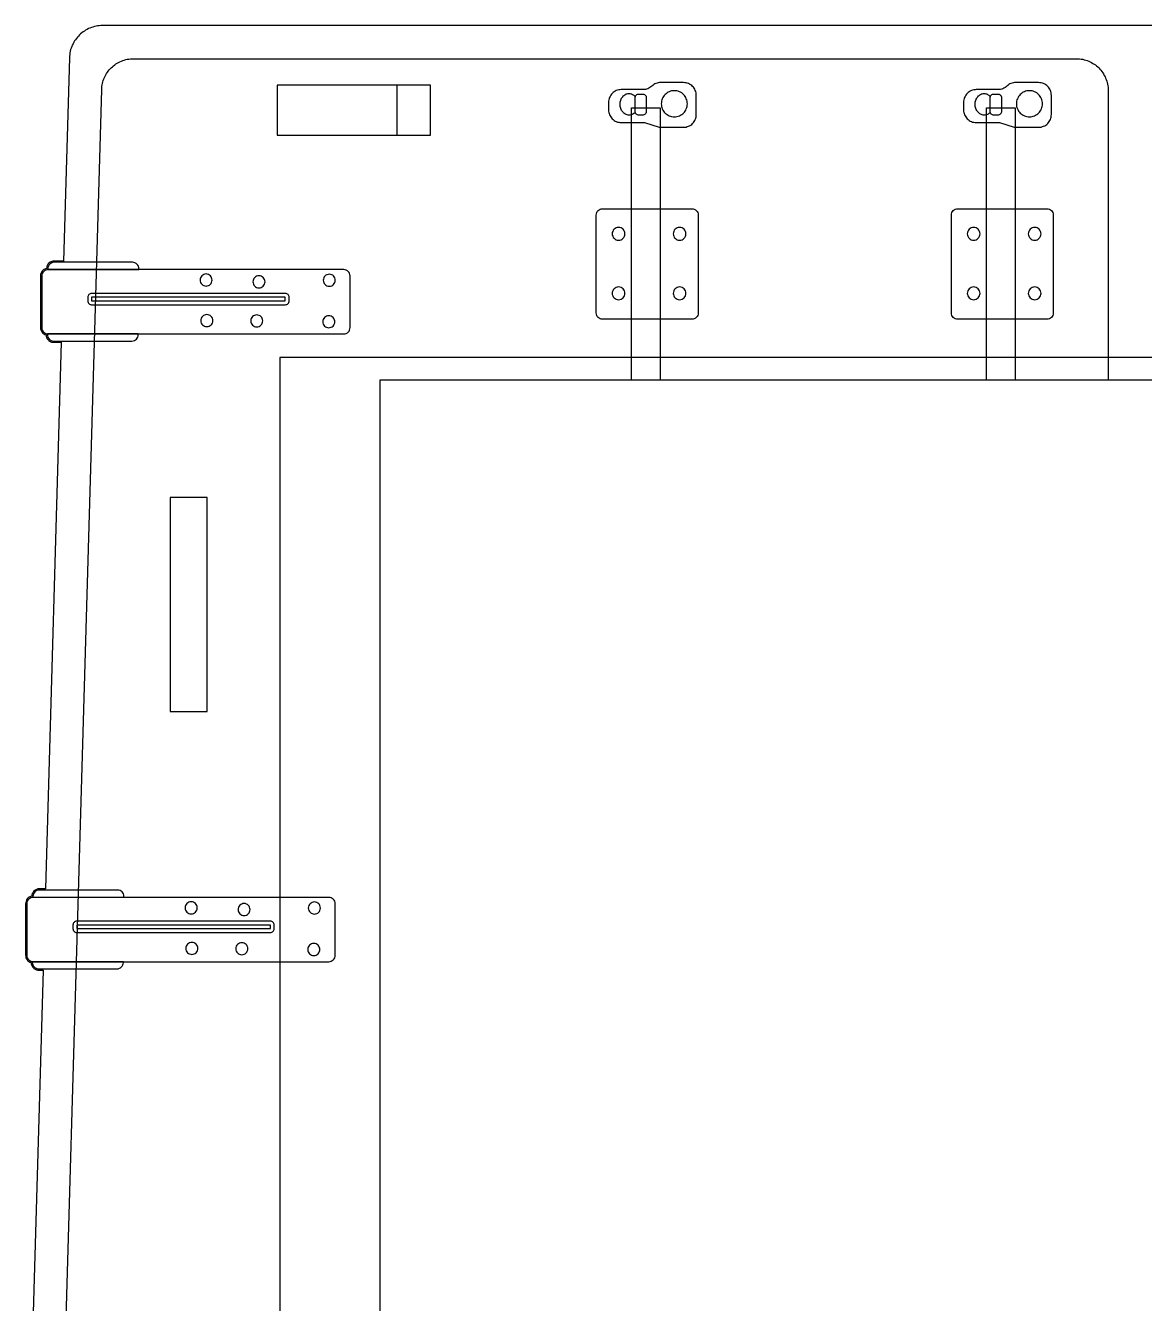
# Model space of a CAD drawing. Extents: x -295 to 296, y -191 to 193.
# Drawn here: x -291.9 to -168.9, y 26 to 166.5 of the extents above; entities that cross this region are included whole.
import ezdxf

# ---------------------------------------------------------------- set-up
doc = ezdxf.new("R2010")
doc.units = 0
doc.layers.add('레이어_1', color=18, linetype='CONTINUOUS')
doc.layers.add('레이어_2', color=1, linetype='CONTINUOUS')

msp = doc.modelspace()

# ---------------------------------------------------------------- linework, layer by layer
at = {"layer": '레이어_1'}
for points in [[(-164.95, 166.48), (-168.94, 166.48), (-172.93, 166.48), (-283.4, 166.48), (-283.59, 166.48), (-283.77, 166.46), (-283.95, 166.44), (-284.12, 166.41), (-284.3, 166.37), (-284.47, 166.32), (-284.63, 166.27), (-284.79, 166.21), (-284.95, 166.14), (-285.11, 166.06), (-285.26, 165.97), (-285.4, 165.88), (-285.55, 165.78), (-285.68, 165.68), (-285.81, 165.57), (-285.94, 165.45), (-286.06, 165.33), (-286.17, 165.2), (-286.28, 165.07), (-286.38, 164.93), (-286.48, 164.79), (-286.57, 164.64), (-286.65, 164.49), (-286.73, 164.33), (-286.79, 164.17), (-286.85, 164), (-286.91, 163.84), (-286.95, 163.66), (-286.99, 163.49), (-287.01, 163.31), (-287.03, 163.13), (-287.04, 162.95), (-287.69, 140.6), (-288.71, 140.6), (-288.8, 140.59), (-288.88, 140.58), (-288.96, 140.56), (-289.03, 140.53), (-289.1, 140.5), (-289.17, 140.46), (-289.3, 140.36), (-289.4, 140.24), (-289.44, 140.17), (-289.48, 140.1), (-289.51, 140.03), (-289.53, 139.95), (-289.54, 139.87), (-289.55, 139.78), (-289.69, 139.74), (-289.82, 139.68), (-289.93, 139.59), (-290.03, 139.49), (-290.11, 139.37), (-290.17, 139.25), (-290.21, 139.11), (-290.22, 138.96), (-290.22, 133.3), (-290.21, 133.16), (-290.17, 133.03), (-290.12, 132.9), (-290.05, 132.79), (-289.96, 132.69), (-289.86, 132.61), (-289.74, 132.54), (-289.61, 132.49), (-289.61, 132.4), (-289.59, 132.32), (-289.57, 132.24), (-289.54, 132.17), (-289.51, 132.1), (-289.46, 132.03), (-289.36, 131.91), (-289.3, 131.85), (-289.24, 131.81), (-289.17, 131.77), (-289.1, 131.73), (-289.02, 131.7), (-288.94, 131.68), (-288.86, 131.67), (-288.77, 131.67), (-287.95, 131.67), (-289.68, 71.61), (-290.35, 71.61), (-290.44, 71.6), (-290.52, 71.59), (-290.6, 71.57), (-290.67, 71.54), (-290.75, 71.51), (-290.82, 71.47), (-290.94, 71.37), (-291.04, 71.25), (-291.08, 71.18), (-291.12, 71.11), (-291.15, 71.03), (-291.17, 70.96), (-291.19, 70.88), (-291.19, 70.79), (-291.33, 70.75), (-291.46, 70.68), (-291.58, 70.6), (-291.67, 70.5), (-291.75, 70.38), (-291.81, 70.25), (-291.85, 70.12), (-291.86, 69.97), (-291.86, 64.3), (-291.85, 64.17), (-291.82, 64.03), (-291.76, 63.91), (-291.69, 63.8), (-291.6, 63.7), (-291.5, 63.61), (-291.38, 63.55), (-291.25, 63.5), (-291.25, 63.41), (-291.23, 63.33), (-291.21, 63.25), (-291.18, 63.18), (-291.15, 63.1), (-291.11, 63.04), (-291, 62.91), (-290.94, 62.86), (-290.88, 62.81), (-290.81, 62.77), (-290.74, 62.74), (-290.66, 62.71), (-290.58, 62.69), (-290.5, 62.68), (-290.42, 62.67), (-289.94, 62.67), (-291.39, 12.47)], [(-290.18, -71.5), (-283.5, 159.44), (-283.49, 159.62), (-283.47, 159.79), (-283.45, 159.96), (-283.41, 160.13), (-283.37, 160.3), (-283.32, 160.46), (-283.26, 160.62), (-283.2, 160.77), (-283.13, 160.92), (-283.05, 161.07), (-282.96, 161.21), (-282.87, 161.35), (-282.77, 161.48), (-282.67, 161.61), (-282.56, 161.73), (-282.44, 161.85), (-282.32, 161.96), (-282.19, 162.07), (-282.06, 162.17), (-281.93, 162.27), (-281.79, 162.35), (-281.64, 162.43), (-281.49, 162.51), (-281.34, 162.58), (-281.18, 162.64), (-281.02, 162.69), (-280.86, 162.74), (-280.69, 162.77), (-280.53, 162.8), (-280.35, 162.82), (-280.18, 162.84), (-280, 162.84), (-176.43, 162.84), (-176.25, 162.84), (-176.07, 162.82), (-175.89, 162.8), (-175.72, 162.77), (-175.55, 162.73), (-175.38, 162.68), (-175.22, 162.63), (-175.06, 162.57), (-174.91, 162.5), (-174.76, 162.42), (-174.61, 162.33), (-174.47, 162.24), (-174.33, 162.15), (-174.2, 162.04), (-174.07, 161.93), (-173.95, 161.82), (-173.83, 161.69), (-173.72, 161.57), (-173.62, 161.44), (-173.52, 161.3), (-173.43, 161.16), (-173.35, 161.01), (-173.27, 160.86), (-173.2, 160.7), (-173.14, 160.55), (-173.08, 160.38), (-173.04, 160.22), (-173, 160.05), (-172.97, 159.87), (-172.94, 159.7), (-172.93, 159.52), (-172.93, 159.34), (-172.93, 127.5)]]:
    msp.add_lwpolyline(points, dxfattribs=at)
for points in [[(-252.94, 22.5), (-84.94, 22.5), (-84.94, 127.5), (-252.94, 127.5)], [(-275.97, 114.61), (-275.97, 91.09), (-271.91, 91.09), (-271.91, 114.61)]]:
    msp.add_lwpolyline(points, close=True, dxfattribs=at)
at = {"layer": '레이어_2'}
for points in [[(-227.82, 158.04), (-227.82, 157.22), (-227.81, 157.08), (-227.79, 156.94), (-227.76, 156.8), (-227.71, 156.67), (-227.65, 156.55), (-227.58, 156.44), (-227.5, 156.33), (-227.41, 156.23), (-227.31, 156.14), (-227.2, 156.06), (-227.09, 155.99), (-226.97, 155.93), (-226.84, 155.88), (-226.7, 155.85), (-226.56, 155.83), (-226.42, 155.82), (-223.88, 155.82), (-223.07, 155.56), (-222.26, 155.3), (-219.57, 155.3), (-219.43, 155.31), (-219.29, 155.33), (-219.16, 155.37), (-219.03, 155.41), (-218.91, 155.47), (-218.79, 155.54), (-218.68, 155.62), (-218.58, 155.71), (-218.49, 155.81), (-218.41, 155.92), (-218.34, 156.04), (-218.28, 156.16), (-218.24, 156.29), (-218.2, 156.42), (-218.18, 156.56), (-218.17, 156.7), (-218.17, 158.81), (-218.18, 158.96), (-218.2, 159.09), (-218.24, 159.23), (-218.28, 159.36), (-218.34, 159.48), (-218.41, 159.59), (-218.49, 159.7), (-218.58, 159.8), (-218.68, 159.89), (-218.79, 159.97), (-218.91, 160.04), (-219.03, 160.1), (-219.16, 160.15), (-219.29, 160.18), (-219.43, 160.2), (-219.57, 160.21), (-222.09, 160.21), (-222.09, 160.21), (-222.22, 160.21), (-222.36, 160.19), (-222.49, 160.16), (-222.61, 160.11), (-222.73, 160.06), (-222.85, 159.99), (-222.95, 159.91), (-223.06, 159.82), (-223.16, 159.74), (-223.27, 159.66), (-223.38, 159.59), (-223.5, 159.54), (-223.63, 159.49), (-223.76, 159.46), (-223.89, 159.44), (-224.02, 159.44), (-226.42, 159.44), (-226.56, 159.43), (-226.7, 159.41), (-226.84, 159.37), (-226.97, 159.33), (-227.09, 159.27), (-227.2, 159.2), (-227.31, 159.12), (-227.41, 159.03), (-227.5, 158.93), (-227.58, 158.82), (-227.65, 158.7), (-227.71, 158.58), (-227.76, 158.45), (-227.79, 158.32), (-227.81, 158.18)], [(-188.81, 158.04), (-188.81, 157.22), (-188.8, 157.08), (-188.78, 156.94), (-188.74, 156.8), (-188.7, 156.67), (-188.64, 156.55), (-188.57, 156.44), (-188.49, 156.33), (-188.4, 156.23), (-188.3, 156.14), (-188.19, 156.06), (-188.07, 155.99), (-187.95, 155.93), (-187.82, 155.88), (-187.69, 155.85), (-187.55, 155.83), (-187.41, 155.82), (-184.86, 155.82), (-184.05, 155.56), (-183.24, 155.3), (-180.56, 155.3), (-180.42, 155.31), (-180.28, 155.33), (-180.15, 155.37), (-180.02, 155.41), (-179.89, 155.47), (-179.78, 155.54), (-179.67, 155.62), (-179.57, 155.71), (-179.48, 155.81), (-179.4, 155.92), (-179.33, 156.04), (-179.27, 156.16), (-179.22, 156.29), (-179.19, 156.42), (-179.17, 156.56), (-179.16, 156.7), (-179.16, 158.81), (-179.17, 158.96), (-179.19, 159.09), (-179.22, 159.23), (-179.27, 159.36), (-179.33, 159.48), (-179.4, 159.59), (-179.48, 159.7), (-179.57, 159.8), (-179.67, 159.89), (-179.78, 159.97), (-179.89, 160.04), (-180.02, 160.1), (-180.15, 160.15), (-180.28, 160.18), (-180.42, 160.2), (-180.56, 160.21), (-183.08, 160.21), (-183.08, 160.21), (-183.21, 160.21), (-183.34, 160.19), (-183.47, 160.16), (-183.6, 160.11), (-183.72, 160.06), (-183.83, 159.99), (-183.94, 159.91), (-184.04, 159.82), (-184.14, 159.74), (-184.25, 159.66), (-184.37, 159.59), (-184.49, 159.54), (-184.61, 159.49), (-184.74, 159.46), (-184.88, 159.44), (-185.01, 159.44), (-187.41, 159.44), (-187.55, 159.43), (-187.69, 159.41), (-187.82, 159.37), (-187.95, 159.33), (-188.07, 159.27), (-188.19, 159.2), (-188.3, 159.12), (-188.4, 159.03), (-188.49, 158.93), (-188.57, 158.82), (-188.64, 158.7), (-188.7, 158.58), (-188.74, 158.45), (-188.78, 158.32), (-188.8, 158.18)], [(-264.21, 154.42), (-247.39, 154.42), (-247.39, 159.94), (-264.21, 159.94)], [(-224.51, 158.92), (-224.6, 158.92), (-224.68, 158.89), (-224.75, 158.85), (-224.81, 158.8), (-224.86, 158.74), (-224.9, 158.67), (-224.93, 158.59), (-224.93, 158.5), (-224.93, 157.09), (-224.93, 157), (-224.9, 156.92), (-224.86, 156.85), (-224.81, 156.79), (-224.75, 156.74), (-224.68, 156.7), (-224.6, 156.68), (-224.51, 156.67), (-224.05, 156.67), (-223.97, 156.68), (-223.89, 156.7), (-223.81, 156.74), (-223.75, 156.79), (-223.7, 156.85), (-223.66, 156.92), (-223.64, 157), (-223.63, 157.09), (-223.63, 158.5), (-223.64, 158.59), (-223.66, 158.67), (-223.7, 158.74), (-223.75, 158.8), (-223.81, 158.85), (-223.89, 158.89), (-223.97, 158.92), (-224.05, 158.92)], [(-220.59, 159.32), (-220.73, 159.31), (-220.88, 159.29), (-221.01, 159.26), (-221.14, 159.21), (-221.27, 159.15), (-221.39, 159.08), (-221.5, 158.99), (-221.6, 158.9), (-221.69, 158.8), (-221.77, 158.69), (-221.85, 158.57), (-221.91, 158.44), (-221.96, 158.31), (-221.99, 158.18), (-222.01, 158.03), (-222.02, 157.89), (-222.01, 157.74), (-221.99, 157.6), (-221.96, 157.46), (-221.91, 157.33), (-221.85, 157.2), (-221.77, 157.09), (-221.69, 156.98), (-221.6, 156.87), (-221.5, 156.78), (-221.39, 156.7), (-221.27, 156.63), (-221.14, 156.57), (-221.01, 156.52), (-220.88, 156.48), (-220.73, 156.46), (-220.59, 156.45), (-220.44, 156.46), (-220.3, 156.48), (-220.16, 156.52), (-220.03, 156.57), (-219.9, 156.63), (-219.78, 156.7), (-219.67, 156.78), (-219.57, 156.87), (-219.48, 156.98), (-219.4, 157.09), (-219.33, 157.2), (-219.27, 157.33), (-219.22, 157.46), (-219.18, 157.6), (-219.16, 157.74), (-219.15, 157.89), (-219.16, 158.03), (-219.18, 158.18), (-219.22, 158.31), (-219.27, 158.44), (-219.33, 158.57), (-219.4, 158.69), (-219.48, 158.8), (-219.57, 158.9), (-219.67, 158.99), (-219.78, 159.08), (-219.9, 159.15), (-220.03, 159.21), (-220.16, 159.26), (-220.3, 159.29), (-220.44, 159.31)], [(-185.5, 158.92), (-185.59, 158.92), (-185.67, 158.89), (-185.74, 158.85), (-185.8, 158.8), (-185.85, 158.74), (-185.89, 158.67), (-185.91, 158.59), (-185.92, 158.5), (-185.92, 157.09), (-185.91, 157), (-185.89, 156.92), (-185.85, 156.85), (-185.8, 156.79), (-185.74, 156.74), (-185.67, 156.7), (-185.59, 156.68), (-185.5, 156.67), (-185.04, 156.67), (-184.95, 156.68), (-184.87, 156.7), (-184.8, 156.74), (-184.74, 156.79), (-184.69, 156.85), (-184.65, 156.92), (-184.62, 157), (-184.62, 157.09), (-184.62, 158.5), (-184.62, 158.59), (-184.65, 158.67), (-184.69, 158.74), (-184.74, 158.8), (-184.8, 158.85), (-184.87, 158.89), (-184.95, 158.92), (-185.04, 158.92)], [(-181.57, 159.32), (-181.72, 159.31), (-181.86, 159.29), (-182, 159.26), (-182.13, 159.21), (-182.26, 159.15), (-182.37, 159.08), (-182.48, 158.99), (-182.59, 158.9), (-182.68, 158.8), (-182.76, 158.69), (-182.83, 158.57), (-182.89, 158.44), (-182.94, 158.31), (-182.98, 158.18), (-183, 158.03), (-183.01, 157.89), (-183, 157.74), (-182.98, 157.6), (-182.94, 157.46), (-182.89, 157.33), (-182.83, 157.2), (-182.76, 157.09), (-182.68, 156.98), (-182.59, 156.87), (-182.48, 156.78), (-182.37, 156.7), (-182.26, 156.63), (-182.13, 156.57), (-182, 156.52), (-181.86, 156.48), (-181.72, 156.46), (-181.57, 156.45), (-181.43, 156.46), (-181.28, 156.48), (-181.15, 156.52), (-181.02, 156.57), (-180.89, 156.63), (-180.77, 156.7), (-180.66, 156.78), (-180.56, 156.87), (-180.47, 156.98), (-180.38, 157.09), (-180.31, 157.2), (-180.25, 157.33), (-180.2, 157.46), (-180.17, 157.6), (-180.15, 157.74), (-180.14, 157.89), (-180.15, 158.03), (-180.17, 158.18), (-180.2, 158.31), (-180.25, 158.44), (-180.31, 158.57), (-180.38, 158.69), (-180.47, 158.8), (-180.56, 158.9), (-180.66, 158.99), (-180.77, 159.08), (-180.89, 159.15), (-181.02, 159.21), (-181.15, 159.26), (-181.28, 159.29), (-181.43, 159.31)], [(-226.71, 144.29), (-226.85, 144.28), (-226.98, 144.24), (-227.1, 144.17), (-227.21, 144.09), (-227.29, 143.98), (-227.36, 143.86), (-227.4, 143.73), (-227.41, 143.59), (-227.4, 143.45), (-227.36, 143.32), (-227.29, 143.2), (-227.21, 143.1), (-227.1, 143.01), (-226.98, 142.95), (-226.85, 142.91), (-226.71, 142.89), (-226.57, 142.91), (-226.44, 142.95), (-226.32, 143.01), (-226.22, 143.1), (-226.13, 143.2), (-226.07, 143.32), (-226.03, 143.45), (-226.01, 143.59), (-226.03, 143.73), (-226.07, 143.86), (-226.13, 143.98), (-226.22, 144.09), (-226.32, 144.17), (-226.44, 144.24), (-226.57, 144.28)], [(-226.71, 144.29), (-226.85, 144.28), (-226.98, 144.24), (-227.1, 144.17), (-227.21, 144.09), (-227.29, 143.98), (-227.36, 143.86), (-227.4, 143.73), (-227.41, 143.59), (-227.4, 143.45), (-227.36, 143.32), (-227.29, 143.2), (-227.21, 143.1), (-227.1, 143.01), (-226.98, 142.95), (-226.85, 142.91), (-226.71, 142.89), (-226.57, 142.91), (-226.44, 142.95), (-226.32, 143.01), (-226.22, 143.1), (-226.13, 143.2), (-226.07, 143.32), (-226.03, 143.45), (-226.01, 143.59), (-226.03, 143.73), (-226.07, 143.86), (-226.13, 143.98), (-226.22, 144.09), (-226.32, 144.17), (-226.44, 144.24), (-226.57, 144.28)], [(-220.01, 144.29), (-220.15, 144.28), (-220.28, 144.24), (-220.4, 144.17), (-220.5, 144.09), (-220.59, 143.98), (-220.65, 143.86), (-220.69, 143.73), (-220.71, 143.59), (-220.69, 143.45), (-220.65, 143.32), (-220.59, 143.2), (-220.5, 143.1), (-220.4, 143.01), (-220.28, 142.95), (-220.15, 142.91), (-220.01, 142.89), (-219.87, 142.91), (-219.74, 142.95), (-219.62, 143.01), (-219.51, 143.1), (-219.43, 143.2), (-219.36, 143.32), (-219.32, 143.45), (-219.31, 143.59), (-219.32, 143.73), (-219.36, 143.86), (-219.43, 143.98), (-219.51, 144.09), (-219.62, 144.17), (-219.74, 144.24), (-219.87, 144.28)], [(-187.7, 144.29), (-187.84, 144.28), (-187.97, 144.24), (-188.09, 144.17), (-188.19, 144.09), (-188.28, 143.98), (-188.34, 143.86), (-188.38, 143.73), (-188.4, 143.59), (-188.38, 143.45), (-188.34, 143.32), (-188.28, 143.2), (-188.19, 143.1), (-188.09, 143.01), (-187.97, 142.95), (-187.84, 142.91), (-187.7, 142.89), (-187.56, 142.91), (-187.43, 142.95), (-187.31, 143.01), (-187.2, 143.1), (-187.12, 143.2), (-187.05, 143.32), (-187.01, 143.45), (-187, 143.59), (-187.01, 143.73), (-187.05, 143.86), (-187.12, 143.98), (-187.2, 144.09), (-187.31, 144.17), (-187.43, 144.24), (-187.56, 144.28)], [(-187.7, 144.29), (-187.84, 144.28), (-187.97, 144.24), (-188.09, 144.17), (-188.19, 144.09), (-188.28, 143.98), (-188.34, 143.86), (-188.38, 143.73), (-188.4, 143.59), (-188.38, 143.45), (-188.34, 143.32), (-188.28, 143.2), (-188.19, 143.1), (-188.09, 143.01), (-187.97, 142.95), (-187.84, 142.91), (-187.7, 142.89), (-187.56, 142.91), (-187.43, 142.95), (-187.31, 143.01), (-187.2, 143.1), (-187.12, 143.2), (-187.05, 143.32), (-187.01, 143.45), (-187, 143.59), (-187.01, 143.73), (-187.05, 143.86), (-187.12, 143.98), (-187.2, 144.09), (-187.31, 144.17), (-187.43, 144.24), (-187.56, 144.28)], [(-181, 144.29), (-181.14, 144.28), (-181.27, 144.24), (-181.39, 144.17), (-181.49, 144.09), (-181.58, 143.98), (-181.64, 143.86), (-181.68, 143.73), (-181.7, 143.59), (-181.68, 143.45), (-181.64, 143.32), (-181.58, 143.2), (-181.49, 143.1), (-181.39, 143.01), (-181.27, 142.95), (-181.14, 142.91), (-181, 142.89), (-180.85, 142.91), (-180.72, 142.95), (-180.6, 143.01), (-180.5, 143.1), (-180.42, 143.2), (-180.35, 143.32), (-180.31, 143.45), (-180.3, 143.59), (-180.31, 143.73), (-180.35, 143.86), (-180.42, 143.98), (-180.5, 144.09), (-180.6, 144.17), (-180.72, 144.24), (-180.85, 144.28)], [(-280.11, 140.46), (-288.71, 140.46), (-288.85, 140.44), (-288.98, 140.4), (-289.1, 140.34), (-289.21, 140.25), (-289.29, 140.15), (-289.36, 140.03), (-289.4, 139.9), (-289.41, 139.76), (-289.41, 139.67), (-279.41, 139.67), (-279.41, 139.76), (-279.43, 139.9), (-279.47, 140.03), (-279.53, 140.15), (-279.62, 140.25), (-279.72, 140.34), (-279.84, 140.4), (-279.97, 140.44)], [(-290.08, 133.3), (-290.06, 133.16), (-290.02, 133.02), (-289.96, 132.9), (-289.87, 132.8), (-289.77, 132.72), (-289.65, 132.65), (-289.52, 132.61), (-289.38, 132.6), (-256.9, 132.6), (-256.76, 132.61), (-256.63, 132.65), (-256.51, 132.72), (-256.41, 132.8), (-256.32, 132.9), (-256.26, 133.02), (-256.22, 133.16), (-256.2, 133.3), (-256.2, 138.96), (-256.22, 139.1), (-256.26, 139.23), (-256.32, 139.35), (-256.41, 139.46), (-256.51, 139.54), (-256.63, 139.61), (-256.76, 139.65), (-256.9, 139.66), (-289.38, 139.66), (-289.52, 139.65), (-289.65, 139.61), (-289.77, 139.54), (-289.87, 139.46), (-289.96, 139.35), (-290.02, 139.23), (-290.06, 139.1), (-290.08, 138.96)], [(-272.03, 139.18), (-272.16, 139.16), (-272.29, 139.12), (-272.4, 139.06), (-272.5, 138.98), (-272.58, 138.88), (-272.64, 138.77), (-272.68, 138.65), (-272.69, 138.51), (-272.68, 138.38), (-272.64, 138.26), (-272.58, 138.14), (-272.5, 138.05), (-272.4, 137.96), (-272.29, 137.9), (-272.16, 137.86), (-272.03, 137.85), (-271.9, 137.86), (-271.77, 137.9), (-271.66, 137.96), (-271.56, 138.05), (-271.48, 138.14), (-271.42, 138.26), (-271.38, 138.38), (-271.37, 138.51), (-271.38, 138.65), (-271.42, 138.77), (-271.48, 138.88), (-271.56, 138.98), (-271.66, 139.06), (-271.77, 139.12), (-271.9, 139.16)], [(-258.49, 139.15), (-258.62, 139.14), (-258.75, 139.1), (-258.86, 139.04), (-258.96, 138.96), (-259.04, 138.86), (-259.1, 138.75), (-259.14, 138.62), (-259.15, 138.49), (-259.14, 138.36), (-259.1, 138.23), (-259.04, 138.12), (-258.96, 138.02), (-258.86, 137.94), (-258.75, 137.88), (-258.62, 137.84), (-258.49, 137.83), (-258.36, 137.84), (-258.23, 137.88), (-258.12, 137.94), (-258.02, 138.02), (-257.94, 138.12), (-257.88, 138.23), (-257.84, 138.36), (-257.83, 138.49), (-257.84, 138.62), (-257.88, 138.75), (-257.94, 138.86), (-258.02, 138.96), (-258.12, 139.04), (-258.23, 139.1), (-258.36, 139.14)], [(-266.22, 138.98), (-266.35, 138.97), (-266.48, 138.93), (-266.59, 138.87), (-266.69, 138.79), (-266.77, 138.69), (-266.83, 138.58), (-266.87, 138.45), (-266.88, 138.32), (-266.87, 138.19), (-266.83, 138.06), (-266.77, 137.95), (-266.69, 137.85), (-266.59, 137.77), (-266.48, 137.71), (-266.35, 137.67), (-266.22, 137.66), (-266.08, 137.67), (-265.96, 137.71), (-265.85, 137.77), (-265.75, 137.85), (-265.67, 137.95), (-265.61, 138.06), (-265.57, 138.19), (-265.55, 138.32), (-265.57, 138.45), (-265.61, 138.58), (-265.67, 138.69), (-265.75, 138.79), (-265.85, 138.87), (-265.96, 138.93), (-266.08, 138.97)], [(-226.71, 137.75), (-226.85, 137.73), (-226.98, 137.69), (-227.1, 137.63), (-227.21, 137.54), (-227.29, 137.44), (-227.36, 137.32), (-227.4, 137.19), (-227.41, 137.05), (-227.4, 136.91), (-227.36, 136.77), (-227.29, 136.66), (-227.21, 136.55), (-227.1, 136.47), (-226.98, 136.4), (-226.85, 136.36), (-226.71, 136.35), (-226.57, 136.36), (-226.44, 136.4), (-226.32, 136.47), (-226.22, 136.55), (-226.13, 136.66), (-226.07, 136.77), (-226.03, 136.91), (-226.01, 137.05), (-226.03, 137.19), (-226.07, 137.32), (-226.13, 137.44), (-226.22, 137.54), (-226.32, 137.63), (-226.44, 137.69), (-226.57, 137.73)], [(-226.71, 137.75), (-226.85, 137.73), (-226.98, 137.69), (-227.1, 137.63), (-227.21, 137.54), (-227.29, 137.44), (-227.36, 137.32), (-227.4, 137.19), (-227.41, 137.05), (-227.4, 136.91), (-227.36, 136.77), (-227.29, 136.66), (-227.21, 136.55), (-227.1, 136.47), (-226.98, 136.4), (-226.85, 136.36), (-226.71, 136.35), (-226.57, 136.36), (-226.44, 136.4), (-226.32, 136.47), (-226.22, 136.55), (-226.13, 136.66), (-226.07, 136.77), (-226.03, 136.91), (-226.01, 137.05), (-226.03, 137.19), (-226.07, 137.32), (-226.13, 137.44), (-226.22, 137.54), (-226.32, 137.63), (-226.44, 137.69), (-226.57, 137.73)], [(-220.01, 137.75), (-220.15, 137.73), (-220.28, 137.69), (-220.4, 137.63), (-220.5, 137.54), (-220.59, 137.44), (-220.65, 137.32), (-220.69, 137.19), (-220.71, 137.05), (-220.69, 136.91), (-220.65, 136.77), (-220.59, 136.66), (-220.5, 136.55), (-220.4, 136.47), (-220.28, 136.4), (-220.15, 136.36), (-220.01, 136.35), (-219.87, 136.36), (-219.74, 136.4), (-219.62, 136.47), (-219.51, 136.55), (-219.43, 136.66), (-219.36, 136.77), (-219.32, 136.91), (-219.31, 137.05), (-219.32, 137.19), (-219.36, 137.32), (-219.43, 137.44), (-219.51, 137.54), (-219.62, 137.63), (-219.74, 137.69), (-219.87, 137.73)], [(-187.7, 137.75), (-187.84, 137.73), (-187.97, 137.69), (-188.09, 137.63), (-188.19, 137.54), (-188.28, 137.44), (-188.34, 137.32), (-188.38, 137.19), (-188.4, 137.05), (-188.38, 136.91), (-188.34, 136.77), (-188.28, 136.66), (-188.19, 136.55), (-188.09, 136.47), (-187.97, 136.4), (-187.84, 136.36), (-187.7, 136.35), (-187.56, 136.36), (-187.43, 136.4), (-187.31, 136.47), (-187.2, 136.55), (-187.12, 136.66), (-187.05, 136.77), (-187.01, 136.91), (-187, 137.05), (-187.01, 137.19), (-187.05, 137.32), (-187.12, 137.44), (-187.2, 137.54), (-187.31, 137.63), (-187.43, 137.69), (-187.56, 137.73)], [(-187.7, 137.75), (-187.84, 137.73), (-187.97, 137.69), (-188.09, 137.63), (-188.19, 137.54), (-188.28, 137.44), (-188.34, 137.32), (-188.38, 137.19), (-188.4, 137.05), (-188.38, 136.91), (-188.34, 136.77), (-188.28, 136.66), (-188.19, 136.55), (-188.09, 136.47), (-187.97, 136.4), (-187.84, 136.36), (-187.7, 136.35), (-187.56, 136.36), (-187.43, 136.4), (-187.31, 136.47), (-187.2, 136.55), (-187.12, 136.66), (-187.05, 136.77), (-187.01, 136.91), (-187, 137.05), (-187.01, 137.19), (-187.05, 137.32), (-187.12, 137.44), (-187.2, 137.54), (-187.31, 137.63), (-187.43, 137.69), (-187.56, 137.73)], [(-181, 137.75), (-181.14, 137.73), (-181.27, 137.69), (-181.39, 137.63), (-181.49, 137.54), (-181.58, 137.44), (-181.64, 137.32), (-181.68, 137.19), (-181.7, 137.05), (-181.68, 136.91), (-181.64, 136.77), (-181.58, 136.66), (-181.49, 136.55), (-181.39, 136.47), (-181.27, 136.4), (-181.14, 136.36), (-181, 136.35), (-180.85, 136.36), (-180.72, 136.4), (-180.6, 136.47), (-180.5, 136.55), (-180.42, 136.66), (-180.35, 136.77), (-180.31, 136.91), (-180.3, 137.05), (-180.31, 137.19), (-180.35, 137.32), (-180.42, 137.44), (-180.5, 137.54), (-180.6, 137.63), (-180.72, 137.69), (-180.85, 137.73)], [(-284.6, 137.04), (-284.68, 137.03), (-284.76, 137), (-284.83, 136.97), (-284.9, 136.91), (-284.95, 136.85), (-284.99, 136.78), (-285.01, 136.7), (-285.02, 136.62), (-285.02, 136.22), (-285.01, 136.14), (-284.99, 136.06), (-284.95, 135.99), (-284.9, 135.93), (-284.83, 135.88), (-284.76, 135.84), (-284.68, 135.81), (-284.6, 135.8), (-263.33, 135.8), (-263.24, 135.81), (-263.16, 135.84), (-263.09, 135.88), (-263.03, 135.93), (-262.98, 135.99), (-262.94, 136.06), (-262.91, 136.14), (-262.91, 136.22), (-262.91, 136.62), (-262.91, 136.7), (-262.94, 136.78), (-262.98, 136.85), (-263.03, 136.91), (-263.09, 136.97), (-263.16, 137), (-263.24, 137.03), (-263.33, 137.04)], [(-284.6, 136.62), (-284.6, 136.22), (-263.33, 136.22), (-263.33, 136.62)], [(-271.95, 134.71), (-272.08, 134.7), (-272.21, 134.66), (-272.32, 134.6), (-272.42, 134.52), (-272.5, 134.42), (-272.56, 134.31), (-272.6, 134.19), (-272.61, 134.05), (-272.6, 133.92), (-272.56, 133.79), (-272.5, 133.68), (-272.42, 133.58), (-272.32, 133.5), (-272.21, 133.44), (-272.08, 133.4), (-271.95, 133.39), (-271.81, 133.4), (-271.69, 133.44), (-271.58, 133.5), (-271.48, 133.58), (-271.4, 133.68), (-271.34, 133.79), (-271.3, 133.92), (-271.28, 134.05), (-271.3, 134.19), (-271.34, 134.31), (-271.4, 134.42), (-271.48, 134.52), (-271.58, 134.6), (-271.69, 134.66), (-271.81, 134.7)], [(-266.46, 134.69), (-266.6, 134.67), (-266.72, 134.63), (-266.83, 134.57), (-266.93, 134.49), (-267.01, 134.39), (-267.08, 134.28), (-267.11, 134.16), (-267.13, 134.02), (-267.11, 133.89), (-267.08, 133.76), (-267.01, 133.65), (-266.93, 133.55), (-266.83, 133.47), (-266.72, 133.41), (-266.6, 133.37), (-266.46, 133.36), (-266.33, 133.37), (-266.21, 133.41), (-266.09, 133.47), (-266, 133.55), (-265.91, 133.65), (-265.85, 133.76), (-265.82, 133.89), (-265.8, 134.02), (-265.82, 134.16), (-265.85, 134.28), (-265.91, 134.39), (-266, 134.49), (-266.09, 134.57), (-266.21, 134.63), (-266.33, 134.67)], [(-258.55, 134.59), (-258.69, 134.58), (-258.81, 134.54), (-258.92, 134.48), (-259.02, 134.4), (-259.1, 134.3), (-259.16, 134.19), (-259.2, 134.07), (-259.22, 133.93), (-259.2, 133.8), (-259.16, 133.67), (-259.1, 133.56), (-259.02, 133.46), (-258.92, 133.38), (-258.81, 133.32), (-258.69, 133.28), (-258.55, 133.27), (-258.42, 133.28), (-258.3, 133.32), (-258.18, 133.38), (-258.08, 133.46), (-258, 133.56), (-257.94, 133.67), (-257.9, 133.8), (-257.89, 133.93), (-257.9, 134.07), (-257.94, 134.19), (-258, 134.3), (-258.08, 134.4), (-258.18, 134.48), (-258.3, 134.54), (-258.42, 134.58)], [(-289.47, 132.6), (-289.47, 132.51), (-289.46, 132.37), (-289.42, 132.23), (-289.35, 132.12), (-289.27, 132.01), (-289.16, 131.93), (-289.04, 131.86), (-288.91, 131.82), (-288.77, 131.81), (-280.18, 131.81), (-280.03, 131.82), (-279.9, 131.86), (-279.78, 131.93), (-279.68, 132.01), (-279.6, 132.12), (-279.53, 132.23), (-279.49, 132.37), (-279.48, 132.51), (-279.48, 132.6)], [(-263.94, 20), (-73.94, 20), (-73.94, 130), (-263.94, 130)], [(-291.72, 64.3), (-291.71, 64.16), (-291.67, 64.03), (-291.6, 63.91), (-291.52, 63.81), (-291.41, 63.72), (-291.29, 63.66), (-291.16, 63.62), (-291.02, 63.6), (-258.55, 63.6), (-258.41, 63.62), (-258.27, 63.66), (-258.16, 63.72), (-258.05, 63.81), (-257.97, 63.91), (-257.9, 64.03), (-257.86, 64.16), (-257.85, 64.3), (-257.85, 69.97), (-257.86, 70.11), (-257.9, 70.24), (-257.97, 70.36), (-258.05, 70.46), (-258.16, 70.55), (-258.27, 70.61), (-258.41, 70.65), (-258.55, 70.67), (-291.02, 70.67), (-291.16, 70.65), (-291.29, 70.61), (-291.41, 70.55), (-291.52, 70.46), (-291.6, 70.36), (-291.67, 70.24), (-291.71, 70.11), (-291.72, 69.97)], [(-281.76, 71.47), (-290.35, 71.47), (-290.49, 71.45), (-290.63, 71.41), (-290.75, 71.35), (-290.85, 71.26), (-290.93, 71.16), (-291, 71.04), (-291.04, 70.91), (-291.05, 70.77), (-291.05, 70.68), (-281.06, 70.68), (-281.06, 70.77), (-281.07, 70.91), (-281.11, 71.04), (-281.18, 71.16), (-281.26, 71.26), (-281.37, 71.35), (-281.48, 71.41), (-281.62, 71.45)], [(-273.67, 70.18), (-273.81, 70.17), (-273.93, 70.13), (-274.04, 70.07), (-274.14, 69.99), (-274.22, 69.89), (-274.28, 69.78), (-274.32, 69.66), (-274.34, 69.52), (-274.32, 69.39), (-274.28, 69.26), (-274.22, 69.15), (-274.14, 69.05), (-274.04, 68.97), (-273.93, 68.91), (-273.81, 68.87), (-273.67, 68.86), (-273.54, 68.87), (-273.41, 68.91), (-273.3, 68.97), (-273.2, 69.05), (-273.12, 69.15), (-273.06, 69.26), (-273.02, 69.39), (-273.01, 69.52), (-273.02, 69.66), (-273.06, 69.78), (-273.12, 69.89), (-273.2, 69.99), (-273.3, 70.07), (-273.41, 70.13), (-273.54, 70.17)], [(-267.86, 69.99), (-267.99, 69.98), (-268.12, 69.94), (-268.23, 69.88), (-268.33, 69.8), (-268.41, 69.7), (-268.47, 69.59), (-268.51, 69.46), (-268.52, 69.33), (-268.51, 69.19), (-268.47, 69.07), (-268.41, 68.96), (-268.33, 68.86), (-268.23, 68.78), (-268.12, 68.72), (-267.99, 68.68), (-267.86, 68.67), (-267.73, 68.68), (-267.6, 68.72), (-267.49, 68.78), (-267.39, 68.86), (-267.31, 68.96), (-267.25, 69.07), (-267.21, 69.19), (-267.2, 69.33), (-267.21, 69.46), (-267.25, 69.59), (-267.31, 69.7), (-267.39, 69.8), (-267.49, 69.88), (-267.6, 69.94), (-267.73, 69.98)], [(-260.13, 70.16), (-260.27, 70.15), (-260.39, 70.11), (-260.5, 70.05), (-260.6, 69.97), (-260.68, 69.87), (-260.74, 69.76), (-260.78, 69.63), (-260.8, 69.5), (-260.78, 69.36), (-260.74, 69.24), (-260.68, 69.13), (-260.6, 69.03), (-260.5, 68.95), (-260.39, 68.89), (-260.27, 68.85), (-260.13, 68.83), (-260, 68.85), (-259.87, 68.89), (-259.76, 68.95), (-259.66, 69.03), (-259.58, 69.13), (-259.52, 69.24), (-259.48, 69.36), (-259.47, 69.5), (-259.48, 69.63), (-259.52, 69.76), (-259.58, 69.87), (-259.66, 69.97), (-259.76, 70.05), (-259.87, 70.11), (-260, 70.15)], [(-286.24, 68.05), (-286.33, 68.04), (-286.41, 68.01), (-286.48, 67.97), (-286.54, 67.92), (-286.59, 67.86), (-286.63, 67.79), (-286.65, 67.71), (-286.66, 67.63), (-286.66, 67.23), (-286.65, 67.15), (-286.63, 67.07), (-286.59, 67), (-286.54, 66.94), (-286.48, 66.88), (-286.41, 66.85), (-286.33, 66.82), (-286.24, 66.81), (-264.97, 66.81), (-264.88, 66.82), (-264.81, 66.85), (-264.73, 66.88), (-264.67, 66.94), (-264.62, 67), (-264.58, 67.07), (-264.56, 67.15), (-264.55, 67.23), (-264.55, 67.63), (-264.56, 67.71), (-264.58, 67.79), (-264.62, 67.86), (-264.67, 67.92), (-264.73, 67.97), (-264.81, 68.01), (-264.88, 68.04), (-264.97, 68.05)], [(-286.24, 67.63), (-286.24, 67.23), (-264.97, 67.23), (-264.97, 67.63)], [(-273.59, 65.72), (-273.72, 65.71), (-273.85, 65.67), (-273.96, 65.61), (-274.06, 65.53), (-274.14, 65.43), (-274.2, 65.32), (-274.24, 65.19), (-274.25, 65.06), (-274.24, 64.93), (-274.2, 64.8), (-274.14, 64.69), (-274.06, 64.59), (-273.96, 64.51), (-273.85, 64.45), (-273.72, 64.41), (-273.59, 64.4), (-273.46, 64.41), (-273.33, 64.45), (-273.22, 64.51), (-273.12, 64.59), (-273.04, 64.69), (-272.98, 64.8), (-272.94, 64.93), (-272.93, 65.06), (-272.94, 65.19), (-272.98, 65.32), (-273.04, 65.43), (-273.12, 65.53), (-273.22, 65.61), (-273.33, 65.67), (-273.46, 65.71)], [(-268.11, 65.69), (-268.24, 65.68), (-268.37, 65.64), (-268.48, 65.58), (-268.58, 65.5), (-268.66, 65.4), (-268.72, 65.29), (-268.76, 65.16), (-268.77, 65.03), (-268.76, 64.9), (-268.72, 64.77), (-268.66, 64.66), (-268.58, 64.56), (-268.48, 64.48), (-268.37, 64.42), (-268.24, 64.38), (-268.11, 64.37), (-267.97, 64.38), (-267.85, 64.42), (-267.74, 64.48), (-267.64, 64.56), (-267.56, 64.66), (-267.5, 64.77), (-267.46, 64.9), (-267.44, 65.03), (-267.46, 65.16), (-267.5, 65.29), (-267.56, 65.4), (-267.64, 65.5), (-267.74, 65.58), (-267.85, 65.64), (-267.97, 65.68)], [(-260.2, 65.6), (-260.33, 65.59), (-260.45, 65.55), (-260.57, 65.49), (-260.66, 65.41), (-260.75, 65.31), (-260.81, 65.2), (-260.85, 65.07), (-260.86, 64.94), (-260.85, 64.81), (-260.81, 64.68), (-260.75, 64.57), (-260.66, 64.47), (-260.57, 64.39), (-260.45, 64.33), (-260.33, 64.29), (-260.2, 64.28), (-260.06, 64.29), (-259.94, 64.33), (-259.83, 64.39), (-259.73, 64.47), (-259.65, 64.57), (-259.59, 64.68), (-259.55, 64.81), (-259.53, 64.94), (-259.55, 65.07), (-259.59, 65.2), (-259.65, 65.31), (-259.73, 65.41), (-259.83, 65.49), (-259.94, 65.55), (-260.06, 65.59)], [(-291.12, 63.6), (-291.12, 63.51), (-291.1, 63.37), (-291.06, 63.24), (-291, 63.12), (-290.91, 63.02), (-290.81, 62.93), (-290.69, 62.87), (-290.56, 62.83), (-290.42, 62.81), (-281.82, 62.81), (-281.68, 62.83), (-281.55, 62.87), (-281.43, 62.93), (-281.32, 63.02), (-281.24, 63.12), (-281.17, 63.24), (-281.13, 63.37), (-281.12, 63.51), (-281.12, 63.6)]]:
    msp.add_lwpolyline(points, close=True, dxfattribs=at)
for points in [[(-251.04, 154.42), (-251.04, 159.94)], [(-224.91, 156.94), (-224.97, 156.87), (-225.05, 156.81), (-225.13, 156.76), (-225.21, 156.72), (-225.29, 156.68), (-225.38, 156.66), (-225.47, 156.64), (-225.57, 156.64), (-225.67, 156.64), (-225.77, 156.66), (-225.86, 156.69), (-225.95, 156.73), (-226.04, 156.78), (-226.12, 156.84), (-226.19, 156.91), (-226.26, 156.99), (-226.33, 157.07), (-226.39, 157.16), (-226.43, 157.26), (-226.48, 157.36), (-226.51, 157.47), (-226.53, 157.58), (-226.55, 157.7), (-226.55, 157.82), (-226.55, 157.94), (-226.53, 158.06), (-226.51, 158.18), (-226.48, 158.28), (-226.43, 158.39), (-226.39, 158.49), (-226.33, 158.58), (-226.26, 158.66), (-226.19, 158.74), (-226.12, 158.81), (-226.04, 158.87), (-225.95, 158.92), (-225.86, 158.96), (-225.77, 158.98), (-225.67, 159), (-225.57, 159.01), (-225.47, 159), (-225.38, 158.99), (-225.28, 158.96), (-225.2, 158.92), (-225.11, 158.88), (-225.03, 158.82), (-224.96, 158.76), (-224.89, 158.69)], [(-185.89, 156.94), (-185.96, 156.87), (-186.03, 156.81), (-186.11, 156.76), (-186.19, 156.72), (-186.28, 156.68), (-186.37, 156.66), (-186.46, 156.64), (-186.55, 156.64), (-186.65, 156.64), (-186.75, 156.66), (-186.85, 156.69), (-186.94, 156.73), (-187.02, 156.78), (-187.11, 156.84), (-187.18, 156.91), (-187.25, 156.99), (-187.32, 157.07), (-187.37, 157.16), (-187.42, 157.26), (-187.46, 157.36), (-187.5, 157.47), (-187.52, 157.58), (-187.54, 157.7), (-187.54, 157.82), (-187.54, 157.94), (-187.52, 158.06), (-187.5, 158.18), (-187.46, 158.28), (-187.42, 158.39), (-187.37, 158.49), (-187.32, 158.58), (-187.25, 158.66), (-187.18, 158.74), (-187.11, 158.81), (-187.02, 158.87), (-186.94, 158.92), (-186.85, 158.96), (-186.75, 158.98), (-186.65, 159), (-186.55, 159.01), (-186.46, 159), (-186.36, 158.99), (-186.27, 158.96), (-186.18, 158.92), (-186.1, 158.88), (-186.02, 158.82), (-185.95, 158.76), (-185.88, 158.69)], [(-225.3, 127.5), (-225.3, 157.44), (-222.15, 157.44), (-222.15, 127.5)], [(-186.29, 127.5), (-186.29, 157.44), (-183.14, 157.44), (-183.14, 127.5)], [(-217.96, 141.9), (-217.96, 139.1), (-217.96, 139.1), (-217.96, 134.9), (-217.98, 134.76), (-218.02, 134.63), (-218.08, 134.51), (-218.17, 134.41), (-218.27, 134.32), (-218.39, 134.26), (-218.52, 134.21), (-218.66, 134.2), (-228.46, 134.2), (-228.61, 134.21), (-228.74, 134.26), (-228.86, 134.32), (-228.96, 134.41), (-229.05, 134.51), (-229.11, 134.63), (-229.15, 134.76), (-229.16, 134.9), (-229.16, 139.1), (-229.16, 141.45), (-229.16, 145.65), (-229.15, 145.79), (-229.11, 145.92), (-229.05, 146.04), (-228.96, 146.14), (-228.86, 146.23), (-228.74, 146.29), (-228.61, 146.33), (-228.46, 146.35), (-218.66, 146.35), (-218.52, 146.33), (-218.39, 146.29), (-218.27, 146.23), (-218.17, 146.14), (-218.08, 146.04), (-218.02, 145.92), (-217.98, 145.79), (-217.96, 145.65), (-217.96, 141.45)], [(-178.95, 141.9), (-178.95, 139.1), (-178.95, 139.1), (-178.95, 134.9), (-178.97, 134.76), (-179.01, 134.63), (-179.07, 134.51), (-179.16, 134.41), (-179.26, 134.32), (-179.38, 134.26), (-179.51, 134.21), (-179.65, 134.2), (-189.45, 134.2), (-189.59, 134.21), (-189.72, 134.26), (-189.84, 134.32), (-189.95, 134.41), (-190.03, 134.51), (-190.1, 134.63), (-190.14, 134.76), (-190.15, 134.9), (-190.15, 139.1), (-190.15, 141.45), (-190.15, 145.65), (-190.14, 145.79), (-190.1, 145.92), (-190.03, 146.04), (-189.95, 146.14), (-189.84, 146.23), (-189.72, 146.29), (-189.59, 146.33), (-189.45, 146.35), (-179.65, 146.35), (-179.51, 146.33), (-179.38, 146.29), (-179.26, 146.23), (-179.16, 146.14), (-179.07, 146.04), (-179.01, 145.92), (-178.97, 145.79), (-178.95, 145.65), (-178.95, 141.45)]]:
    msp.add_lwpolyline(points, dxfattribs=at)

doc.saveas('drawing.dxf')
